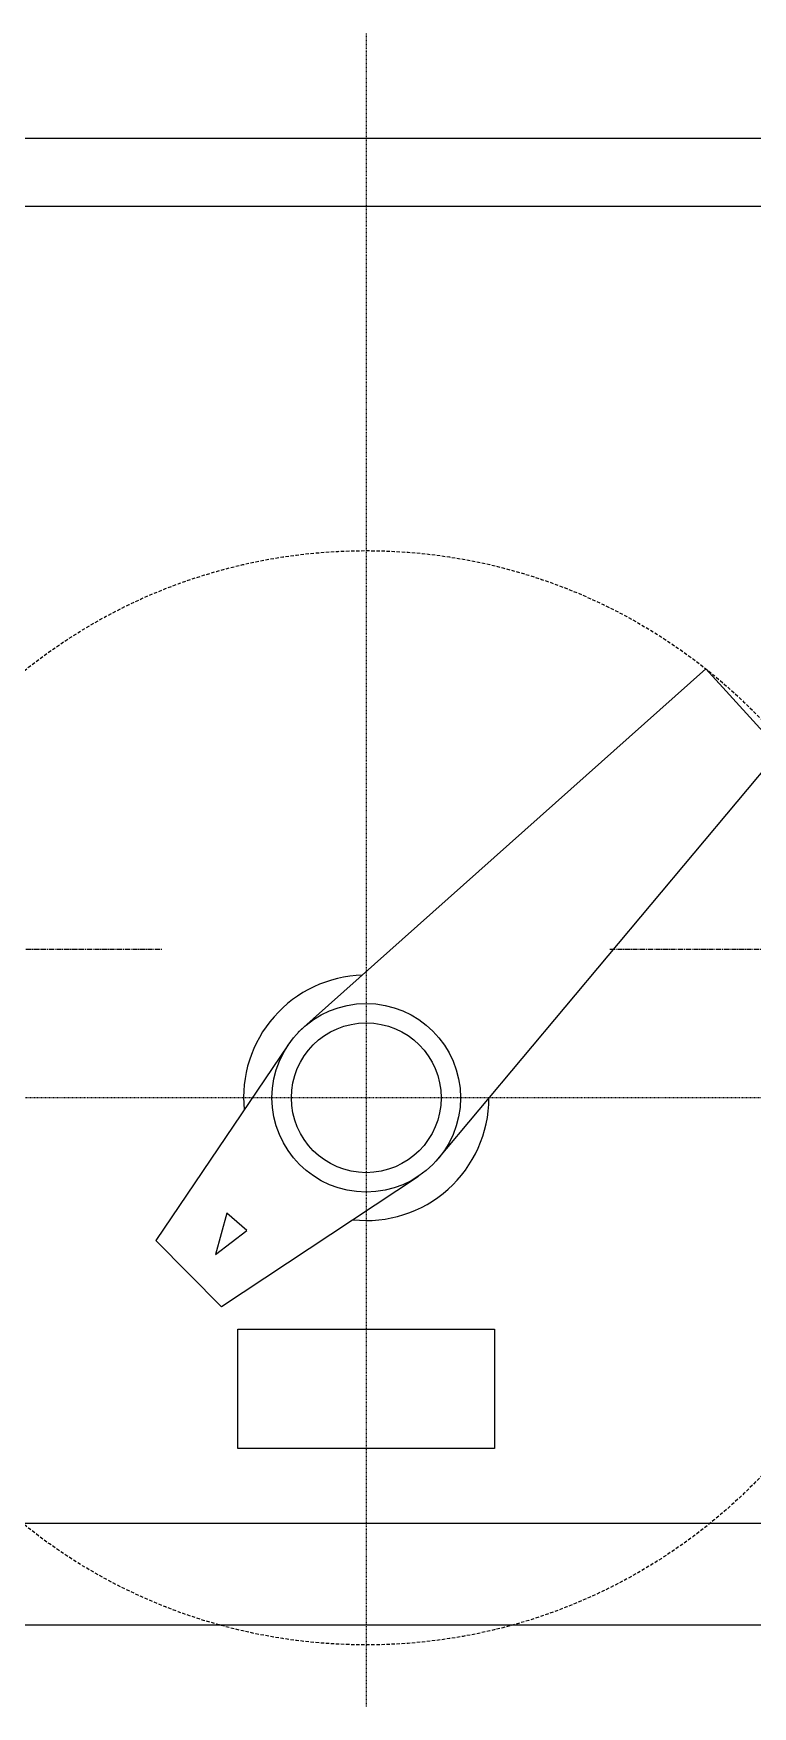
# Model space of a CAD drawing. Extents: x -279 to 279, y -124 to 124.
# Drawn here: x 0 to 106.5, y -123.8 to 123.8 of the extents above; entities that cross this region are included whole.
import ezdxf

# ---------------------------------------------------------------- set-up
doc = ezdxf.new("R2010")
doc.units = 0
for name, pattern in [('AXES2', [1.125, 0.75, -0.125, 0.125, -0.125]), ('CENTER2', [1.125, 0.75, -0.125, 0.125, -0.125]), ('HIDDENX2', [0.75, 0.5, -0.25])]:
    doc.linetypes.add(name, pattern=pattern)
doc.layers.add('AXE', color=80, linetype='AXES2')

msp = doc.modelspace()

# ---------------------------------------------------------------- linework, layer by layer
at = {"color": 6, "linetype": 'CENTER2', "ltscale": 0.008}
for p, q in [((49.28, 123.84), (49.28, -123.84)), ((209.23, -33.72), (-212.95, -33.72))]:
    msp.add_line(p, q, dxfattribs=at)
at = {"color": 7}
for p, q in [((39.17, -24.08), (99.57, 29.78)), ((99.57, 29.78), (110.59, 17.71)), ((59.62, -43.1), (110.59, 17.71)), ((37.72, -25.88), (18.14, -54.83)), ((57, -45.35), (27.86, -64.65)), ((28.64, -50.78), (26.96, -56.93)), ((31.62, -53.39), (28.64, -50.78)), ((26.96, -56.93), (31.62, -53.39)), ((18.14, -54.83), (27.86, -64.65))]:
    msp.add_line(p, q, dxfattribs=at)
for points in [[(-278.72, -111.72), (271.28, -111.72), (271.28, 108.28), (-278.72, 108.28)], [(30.29, -67.99), (68.27, -67.99), (68.27, -85.66), (30.29, -85.66)]]:
    msp.add_lwpolyline(points, close=True, dxfattribs=at)
at = {"color": 3, "linetype": 'ByBlock', "lineweight": -2}
msp.add_lwpolyline([(-10.72, 98.28), (109.28, 98.28), (109.28, -96.72), (-10.72, -96.72)], close=True, dxfattribs=at)
at = {"color": 4, "linetype": 'HIDDENX2'}
msp.add_circle((49.28, -33.72), 81, dxfattribs=at)
at = {"color": 7}
for radius in [13.96, 11.09]:
    msp.add_circle((49.28, -33.72), radius, dxfattribs=at)
for start, end in [(91.7414, -174.3084), (-96.2518, -0.1549)]:
    msp.add_arc((49.28, -33.72), 18.17, start, end, dxfattribs=at)
at = {"layer": 'AXE'}
for p, q in [((-174.35, -11.73), (19.02, -11.73)), ((85.35, -11.73), (278.72, -11.73))]:
    msp.add_line(p, q, dxfattribs=at)

doc.saveas('drawing.dxf')
